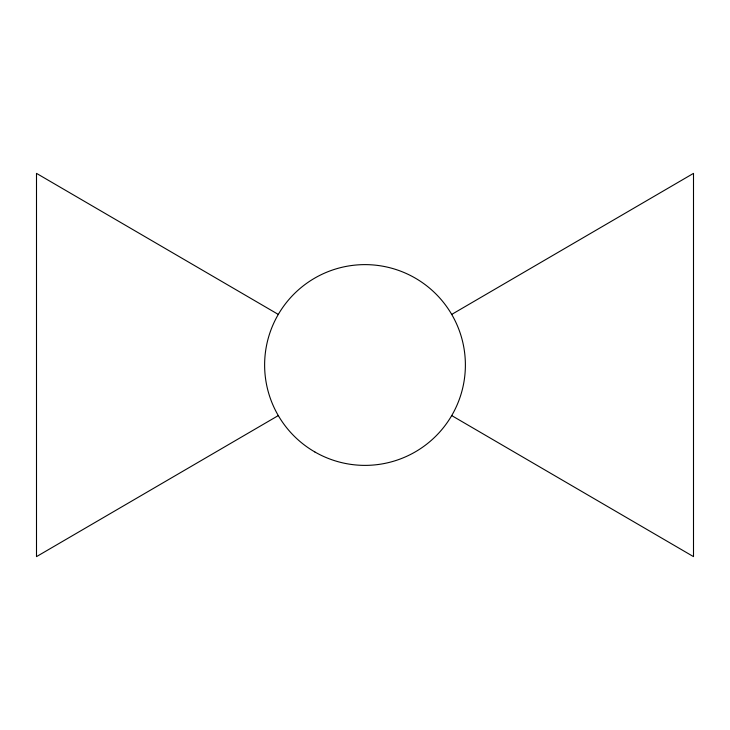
<?xml version="1.0" encoding="UTF-8"?>
<svg xmlns="http://www.w3.org/2000/svg" width="730" height="730" viewBox="0 0 730 730"><rect width="100%" height="100%" fill="white"/><g stroke="black" fill="none" stroke-linecap="round" stroke-linejoin="round"><path stroke-width="1.09" d="M278.294 415.58L36.5 556.625L36.5 173.375L278.294 314.42M451.706 314.42L693.5 173.375L693.5 556.625L451.706 415.58M314.812 451.934A100.384 100.384 0 0 0 465.384 365A100.384 100.384 0 0 0 314.812 278.066A100.384 100.384 0 0 0 314.812 451.934"/></g></svg>
